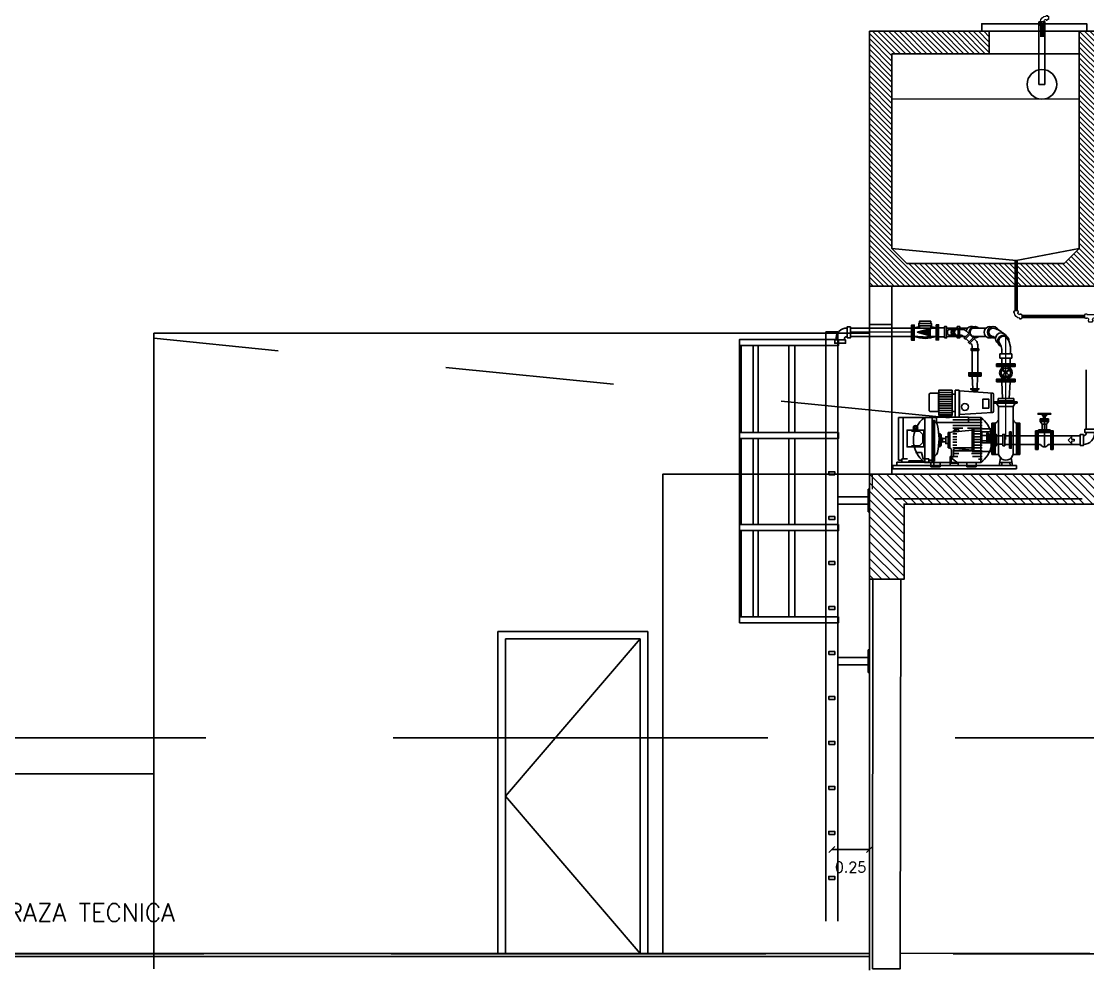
# Model space of a CAD drawing. Header units: metres. Extents: x 126 to 596, y -539 to -70.
# Drawn here: x 245.39 to 252.5, y -371.74 to -365.42 of the extents above; entities that cross this region are included whole.
import ezdxf

# ---------------------------------------------------------------- set-up
doc = ezdxf.new("R2010")
doc.units = ezdxf.units.M
doc.header["$LTSCALE"] = 10
for name, pattern in [('ACAD_ISO02W100', [15, 12, -3]), ('ACAD_ISO04W100', [30, 24, -3, 0, -3]), ('CENTER', [50.8, 31.75, -6.35, 6.35, -6.35]), ('CENTRO', [2, 1.25, -0.25, 0.25, -0.25]), ('CONTINUA', [0]), ('CYPE_RAYA', [0.225, 0.1125, -0.1125]), ('DASHDOT', [1, 0.5, -0.25, 0, -0.25]), ('HIDDEN', [0.375, 0.25, -0.125]), ('HIDDEN2', [4.7625, 3.175, -1.5875])]:
    doc.linetypes.add(name, pattern=pattern)
for name, color, linetype in [('-SAN 3', 3, 'ACAD_ISO04W100'), ('-SAN 8', 8, 'CENTRO'), ('-SAN AC 1', 1, 'Continuous'), ('01', 1, 'Continuous'), ('02', 2, 'Continuous'), ('A- Hatch Hormigon', 255, 'Continuous'), ('A-Aberturas', 2, 'Continuous'), ('A-Muros', 4, 'Continuous'), ('A-Pisos', 1, 'Continuous'), ('A-Revoques', 1, 'Continuous'), ('A05-Proyecciones', 1, 'ACAD_ISO02W100'), ('A_Cotas', 1, 'Continuous'), ('A_Simbologia', 2, 'Continuous'), ('Corte t', 2, 'Continuous'), ('Dr Ejes en bloque', 4, 'Continuous'), ('PISO', 251, 'Continuous'), ('PROYECCIÓN', 2, 'HIDDEN2'), ('STEEL', 2, 'Continuous'), ('Texto', 3, 'Continuous')]:
    doc.layers.add(name, color=color, linetype=linetype)
for name, color, linetype, lineweight in [('-SAN AC ACC', 1, 'Continuous', 5), ('-SAN AC CAÑO', 4, 'Continuous', 5), ('-SAN AC Textos', 2, 'Continuous', 5), ('A-ESCALERA', 2, 'Continuous', 5), ('incendio', 10, 'Continuous', 13), ('LINEAUXILIAR', 1, 'DASHDOT', 5)]:
    doc.layers.add(name, color=color, linetype=linetype, lineweight=lineweight)
doc.styles.add('T12', font='romans.shx', dxfattribs={"height": 0.12})
doc.styles.add('TEXTOS', font='romans.shx')
doc.dimstyles.new('LCM-50', dxfattribs={"dimscale": 0.5, "dimtxt": 0.18, "dimasz": 0.09, "dimexe": 0.09, "dimexo": 0.09, "dimgap": 0.09, "dimtad": 0, "dimzin": 0, "dimdsep": 46, "dimtxsty": 'TEXTOS', "dimblk1": 'DOT', "dimblk2": 'DOT', "dimsah": 1, "dimcen": 0.09, "dimclrd": 8, "dimclre": 8, "dimclrt": 7, "dimazin": 2, "dimtfac": 1, "dimtmove": 2, "dimatfit": 3, "dimldrblk": 'DOT', "dimfxl": 1, "dimtolj": 1, "dimtzin": 0, "dimarcsym": 0})

# ---------------------------------------------------------------- blocks, each defined once
blk = doc.blocks.new('*X96')
at = {"color": 0}
for p, q in [((5.0489, 0.025), (5.3089, 0.025)), ((5.0489, 0), (5.3089, 0)), ((5.0489, -0.025), (5.3089, -0.025)), ((5.0489, -0.05), (5.1795, -0.05)), ((5.0489, -0.075), (5.1239, -0.075)), ((5.2184, -0.05), (5.3089, -0.05)), ((5.2739, -0.075), (5.3089, -0.075)), ((5.0489, -0.1), (5.1239, -0.1)), ((5.0489, -0.125), (5.1239, -0.125)), ((5.0489, -0.15), (5.1239, -0.15)), ((5.0489, -0.175), (5.1239, -0.175)), ((5.2739, -0.1), (5.3089, -0.1)), ((5.2739, -0.125), (5.3089, -0.125)), ((5.2739, -0.15), (5.3089, -0.15)), ((5.2739, -0.175), (5.3089, -0.175)), ((5.0489, -0.2), (5.1239, -0.2)), ((5.0489, -0.225), (5.3089, -0.225)), ((5.0489, -0.25), (5.3089, -0.25)), ((5.0489, -0.275), (5.1413, -0.275)), ((5.2565, -0.275), (5.3089, -0.275)), ((5.2739, -0.2), (5.3089, -0.2)), ((5.0489, -0.3), (5.1345, -0.3)), ((5.0489, -0.325), (5.0789, -0.325)), ((5.2634, -0.3), (5.3089, -0.3))]:
    blk.add_line(p, q, dxfattribs=at)
blk = doc.blocks.new('A$C25261BFD')
at = {"layer": 'incendio', "color": 2, "linetype": 'Continuous'}
for p, q in [((0, 0), (-0.0285, -0.031)), ((0.0285, -0.031), (0, 0)), ((-0.0089, -0.031), (-0.0285, -0.031)), ((-0.0089, -0.0548), (-0.0089, -0.031)), ((0.0089, -0.0548), (-0.0089, -0.0548)), ((0.0285, -0.031), (0.0089, -0.031)), ((0.0089, -0.031), (0.0089, -0.0548))]:
    blk.add_line(p, q, dxfattribs=at)
blk = doc.blocks.new('A$C332B748A')
at = {"color": 1}
for points in [[(0.0487, 0.0675), (-0.0488, 0.0675), (-0.0488, 0.0975), (0.0487, 0.0975)], [(-0.0925, -0.0488), (-0.0925, 0.0487), (-0.0625, 0.0487), (-0.0625, -0.0488)]]:
    blk.add_lwpolyline(points, close=True, dxfattribs=at)
for centre, radius, start, end in [((-0.0609, 0.0611), 0.0986, 269.03694, 3.72991), ((-0.062, 0.0625), 0.025, 268.82043, 11.4601)]:
    blk.add_arc(centre, radius, start, end, dxfattribs=at)
blk = doc.blocks.new('CODO')
at = {"layer": '-SAN AC ACC'}
for p, q in [((-0.152, 0.009), (-0.152, 0.045)), ((-0.008, 0.151), (-0.045, 0.151)), ((0.173, 0.151), (0.137, 0.151)), ((-0.152, -0.172), (-0.152, -0.136))]:
    blk.add_line(p, q, dxfattribs=at)
for points in [[(-0.152, -0.136), (-0.199, -0.136), (-0.199, 0.009), (-0.152, 0.009)], [(-0.104, 0.009), (-0.104, 0.045), (-0.152, 0.045)], [(-0.009, 0.104), (-0.045, 0.104), (-0.045, 0.151)], [(0.137, 0.151), (0.137, 0.199), (-0.008, 0.199), (-0.008, 0.151)], [(0.173, 0.151), (0.173, 0.104), (0.137, 0.104)], [(-0.152, -0.172), (-0.104, -0.172), (-0.104, -0.136)]]:
    blk.add_lwpolyline(points, dxfattribs=at)
for radius in [0.24, 0.0952]:
    blk.add_arc((-0.104, 0.104), radius, 270, 0, dxfattribs=at)
blk = doc.blocks.new('T')
at = {"layer": '-SAN AC ACC'}
for p, q in [((-0.052, 0.027), (-0.052, 0.018)), ((-0.04, 0.018), (0.04, 0.018)), ((0.052, 0.027), (0.052, 0.018)), ((-0.052, -0.017), (-0.052, -0.025)), ((-0.018, -0.051), (-0.026, -0.051)), ((0.026, -0.051), (0.017, -0.051)), ((0.052, -0.017), (0.052, -0.025))]:
    blk.add_line(p, q, dxfattribs=at)
for points in [[(-0.052, 0.018), (-0.063, 0.018), (-0.063, -0.017), (-0.052, -0.017)], [(-0.052, 0.027), (-0.04, 0.027), (-0.04, 0.018)], [(0.052, 0.027), (0.04, 0.027), (0.04, 0.018)], [(0.052, 0.018), (0.063, 0.018), (0.063, -0.017), (0.052, -0.017)], [(-0.04, -0.017), (-0.04, -0.025), (-0.052, -0.025)], [(-0.018, -0.04), (-0.026, -0.04), (-0.026, -0.051)], [(0.017, -0.051), (0.017, -0.062), (-0.018, -0.062), (-0.018, -0.051)], [(0.026, -0.051), (0.026, -0.04), (0.017, -0.04)], [(0.04, -0.017), (0.04, -0.025), (0.052, -0.025)]]:
    blk.add_lwpolyline(points, dxfattribs=at)
for centre, start, end in [((-0.04, -0.04), 0, 90), ((0.04, -0.04), 90, 180)]:
    blk.add_arc(centre, 0.0228, start, end, dxfattribs=at)
blk = doc.blocks.new('boya')
at = {"layer": '-SAN AC 1'}
blk.add_lwpolyline([(653.7649, -83.683), (653.7248, -83.683), (653.7248, -83.2668), (653.7649, -83.2668)], close=True, dxfattribs=at)
for centre, radius in [((653.7448, -83.2873), 0.0109), ((653.7448, -83.683), 0.0991)]:
    blk.add_circle(centre, radius, dxfattribs=at)
blk = doc.blocks.new('RTAAA')
at = {"layer": '-SAN 8'}
h = blk.add_hatch(dxfattribs=at)
h.set_pattern_fill('_USER', color=253, scale=0.025, angle=135, style=0, pattern_type=0)
h.set_pattern_definition([(135, (70.709955, -341.190285), (-0.01767767, -0.01767767), [])])
h.paths.add_polyline_path([(72.2603, -339.4903), (72.1103, -339.4903), (72.1103, -339.5361), (72.1103, -339.6403), (72.1103, -340.9403), (72.0103, -341.0403), (71.69, -341.0403), (71.69, -341.1903), (72.6807, -341.1903), (72.6807, -341.0403), (72.3603, -341.0403), (72.2603, -340.9403)])
h.paths.add_polyline_path([(71.69, -341.0403), (70.96, -341.0403), (70.86, -340.9403), (70.86, -339.6403), (70.96, -339.6403), (71.5103, -339.6403), (71.5103, -339.4903), (70.71, -339.4903), (70.71, -341.1903), (71.69, -341.1903)])
h.paths.add_polyline_path([(73.6607, -339.4903), (72.8603, -339.4903), (72.8603, -339.6403), (73.5107, -339.6403), (73.5107, -340.9403), (73.4107, -341.0403), (72.6807, -341.0403), (72.6807, -341.1903), (73.6607, -341.1903)])
h = blk.add_hatch()
h.set_pattern_fill('ANSI31', color=253, scale=0.058259, angle=45, style=0)
h.set_pattern_definition([(90, (53.328795, -334.589748), (-0.007282366, 3e-18), [])])
h.paths.add_polyline_path([(71.0296, -341.4986), (71.1228, -341.4738), (71.1228, -341.5235)])
h = blk.add_hatch()
h.set_pattern_fill('_U', color=253, scale=0.015, style=0, pattern_type=0)
h.set_pattern_definition([(7e-15, (66.093465, -349.030113), (0, 0.015), [])])
h.paths.add_polyline_path([(71.2617, -342.0538), (71.1735, -342.0538), (71.1735, -341.8837), (71.2617, -341.8837)])
at = {"layer": 'A- Hatch Hormigon'}
h = blk.add_hatch(dxfattribs=at)
h.set_pattern_fill('ANSI31', color=1, scale=0.0125, angle=-90, style=0)
h.set_pattern_definition([(315, (-548.343703, 116.91663), (0.0280633004, 0.0280633004), [])])
h.paths.add_polyline_path([(70.7108, -342.4463), (70.7108, -343.1463), (70.942, -343.1463), (70.942, -342.6448), (73.3991, -342.6448), (73.3991, -343.1448), (73.6303, -343.1448), (73.6303, -342.4463)])
at = {"layer": '-SAN 3', "color": 253, "const_width": 0.025, "elevation": 0}
blk.add_lwpolyline([(71.8619, -339.5281), (71.8619, -339.4409)], dxfattribs=at)
at = {"layer": '-SAN 8', "color": 253, "linetype": 'CONTINUA'}
for p, q in [((70.71, -341.1903, 0), (70.71, -339.4903, 0)), ((72.1103, -339.4903, 0), (71.5103, -339.4903, 0)), ((72.1103, -339.4903, 0), (72.2603, -339.4903, 0)), ((72.1103, -339.4903, 0), (72.1103, -340.9403, 0)), ((72.1103, -339.5361, 0), (72.1103, -339.4903, 0)), ((70.86, -340.9403, 0), (70.86, -339.6403, 0)), ((70.86, -339.6403, 0), (70.96, -339.6403, 0)), ((70.96, -339.6403, 0), (71.5103, -339.6403, 0)), ((71.5103, -339.6403, 0), (72.1103, -339.6403, 0)), ((70.96, -341.0403, 0), (70.86, -340.9403, 0)), ((72.1103, -340.9403, 0), (72.0103, -341.0403, 0)), ((72.0103, -341.0403, 0), (70.96, -341.0403, 0)), ((73.6607, -341.1903, 0), (70.71, -341.1903, 0))]:
    blk.add_line(p, q, dxfattribs=at)
at = {"layer": '-SAN 8', "color": 253, "linetype": 'CONTINUA', "elevation": 0}
for points in [[(71.4603, -339.4882), (71.4603, -339.4403), (72.1603, -339.4403), (72.1603, -339.4903)], [(70.71, -339.4903), (71.5103, -339.4903), (71.5103, -339.6403)]]:
    blk.add_lwpolyline(points, dxfattribs=at)
at = {"layer": '-SAN AC 1', "color": 253}
for p, q in [((70.86, -340.9403, 0), (71.69, -341.0196, 0)), ((71.69, -341.0196, 0), (72.1103, -340.9403, 0))]:
    blk.add_line(p, q, dxfattribs=at)
at = {"layer": '-SAN AC CAÑO', "color": 253}
blk.add_line((70.86, -339.9403, 0), (72.1103, -339.9403, 0), dxfattribs=at)
at = {"layer": '-SAN AC CAÑO', "color": 253, "const_width": 0.025, "elevation": 0}
for points in [[(71.69, -341.0196), (71.69, -341.3523)], [(71.7299, -341.3925), (72.1454, -341.3925)]]:
    blk.add_lwpolyline(points, dxfattribs=at)
at = {"layer": '-SAN AC Textos', "color": 253, "elevation": 0}
blk.add_lwpolyline([(72.1103, -339.6403), (72.1103, -339.5361)], dxfattribs=at)
at = {"color": 253}
for p, q in [((70.5843, -341.4705, -56.7), (70.992, -341.4705, -32.6392)), ((70.5843, -341.5267, -56.7), (70.992, -341.5267, -32.6392)), ((71.0089, -341.4705, 0), (71.1551, -341.4705, 0)), ((71.0089, -341.5267, 0), (71.0342, -341.5267, 0)), ((71.1228, -341.4738, 0), (71.0296, -341.4986, 0)), ((71.0296, -341.4986, 0), (71.1228, -341.5235, 0)), ((71.1298, -341.5267, 0), (71.1551, -341.5267, 0)), ((71.2111, -341.4682, 0), (71.172, -341.4682, 0)), ((71.225, -341.4705, 0), (71.2968, -341.4705, 0)), ((71.225, -341.5267, 0), (71.2968, -341.5267, 0)), ((71.2437, -341.4796, 0), (71.2654, -341.4796, 0)), ((71.2437, -341.5176, 0), (71.2654, -341.5176, 0)), ((71.2708, -341.4781, 0), (71.274, -341.4781, 0)), ((71.274, -341.5191, 0), (71.2708, -341.5191, 0)), ((71.2892, -341.4748, 0), (71.2825, -341.4748, 0)), ((71.2892, -341.5225, 0), (71.2825, -341.5225, 0)), ((71.3017, -341.4799, 0), (71.2841, -341.4799, 0)), ((71.3017, -341.5174, 0), (71.2841, -341.5174, 0)), ((71.3311, -341.4799, 0), (71.3124, -341.4799, 0)), ((71.3156, -341.5174, 0), (71.3124, -341.5174, 0)), ((71.3136, -341.4705, 0), (71.3666, -341.4705, 0)), ((71.3136, -341.5267, 0), (71.3532, -341.5267, 0)), ((71.3576, -341.4909, 0), (71.3734, -341.5066, 0)), ((71.3809, -341.5141, 0), (71.4018, -341.5351, 0)), ((71.4096, -341.4705, 0), (71.4884, -341.4705, 0)), ((71.4096, -341.5267, 0), (71.4884, -341.5267, 0)), ((71.2111, -341.5291, 0), (71.172, -341.5291, 0)), ((71.3421, -341.5284, 0), (71.3469, -341.5331, 0)), ((71.3544, -341.5406, 0), (71.3753, -341.5616, 0)), ((71.3828, -341.5691, 0), (71.3847, -341.571, 0)), ((71.3957, -341.6086, 0), (71.3957, -341.5975, 0)), ((71.4094, -341.5426, 0), (71.4222, -341.5554, 0)), ((71.4332, -341.6086, 0), (71.4332, -341.5819, 0)), ((71.3957, -341.7682, 0), (71.3957, -341.6192, 0)), ((71.3957, -341.687, 0), (71.3957, -341.6192, 0)), ((71.4332, -341.7682, 0), (71.4332, -341.6192, 0)), ((71.4332, -341.687, 0), (71.4332, -341.6192, 0)), ((71.5592, -341.7185, 0), (71.6829, -341.7185, 0)), ((71.5929, -341.7101, 0), (71.5929, -341.6707, 0)), ((71.5929, -341.7377, 0), (71.5929, -341.7269, 0)), ((71.5947, -341.7436, 0), (71.6183, -341.72, 0)), ((71.6238, -341.72, 0), (71.6474, -341.7436, 0)), ((71.6492, -341.7101, 0), (71.6492, -341.6707, 0)), ((71.6492, -341.7377, 0), (71.6492, -341.7269, 0)), ((71.4001, -341.875, 0), (71.3964, -341.7907, 0)), ((71.4325, -341.7907, 0), (71.4288, -341.875, 0)), ((71.6586, -341.7907, 0), (71.5836, -341.7907, 0)), ((71.5929, -341.8113, 0), (71.5929, -341.8006, 0)), ((71.5973, -341.7493, 0), (71.615, -341.7671, 0)), ((71.5973, -341.7889, 0), (71.615, -341.7712, 0)), ((71.6013, -341.7454, 0), (71.619, -341.7631, 0)), ((71.6231, -341.7631, 0), (71.6408, -341.7454, 0)), ((71.6271, -341.7671, 0), (71.6448, -341.7493, 0)), ((71.6271, -341.7712, 0), (71.6448, -341.7889, 0)), ((71.6586, -341.7682, 0), (71.6586, -341.7539, 0)), ((72.1573, -341.7493, 0), (72.1573, -342.1451, 0)), ((71.3861, -341.8776, 0), (71.4407, -341.8776, 0)), ((71.4025, -341.8877, 0), (71.4025, -341.8802, 0)), ((71.4242, -341.8877, 0), (71.4242, -341.8802, 0)), ((71.5592, -341.8198, 0), (71.6829, -341.8198, 0)), ((71.5986, -341.9407, 0), (71.5929, -341.8282, 0)), ((71.6436, -341.9407, 0), (71.6492, -341.8282, 0)), ((71.283, -341.9126, 0), (71.2617, -341.9126, 0)), ((71.429, -341.8877, 0), (71.3978, -341.8877, 0)), ((71.4025, -341.8942, 0), (71.4025, -341.8919, 0)), ((71.4242, -341.8956, 0), (71.4242, -341.8919, 0)), ((71.522, -341.9038, 0), (71.522, -342.0338, 0)), ((71.5686, -341.9407, 0), (71.5686, -341.9557, 0)), ((71.6736, -341.9407, 0), (71.5686, -341.9407, 0)), ((71.6736, -341.9557, 0), (71.6736, -341.9407, 0)), ((71.5461, -341.9707, 0), (71.5461, -341.9632, 0)), ((71.5461, -341.9632, 0), (71.6961, -341.9632, 0)), ((71.6961, -341.9707, 0), (71.5461, -341.9707, 0)), ((71.5593, -341.9707, 0), (71.5723, -341.9932, 0)), ((71.5642, -341.9632, 0), (71.5686, -341.9557, 0)), ((71.5686, -341.9557, 0), (71.6736, -341.9557, 0)), ((71.6698, -341.9932, 0), (71.5723, -341.9932, 0)), ((71.5723, -342.2969, 0), (71.5723, -341.9932, 0)), ((71.6828, -341.9707, 0), (71.6698, -341.9932, 0)), ((71.6698, -342.2969, 0), (71.6698, -341.9932, 0)), ((71.6779, -341.9632, 0), (71.6736, -341.9557, 0)), ((71.6961, -341.9632, 0), (71.6961, -341.9707, 0)), ((70.9048, -342.0682, 0), (70.9048, -342.3521, 0)), ((71.1298, -342.0682, 0), (70.9048, -342.0682, 0)), ((70.9348, -342.0682, 0), (70.9348, -342.3419, 0)), ((71.157, -342.0671, 0), (71.079, -342.0671, 0)), ((71.079, -342.3671, 0), (71.079, -342.0671, 0)), ((71.1298, -342.0682, 0), (71.1298, -342.3521, 0)), ((71.283, -342.0262, 0), (71.2617, -342.0262, 0)), ((71.454, -342.0671, 0), (71.3704, -342.0671, 0)), ((71.454, -342.3671, 0), (71.454, -342.0671, 0)), ((71.9063, -342.0854, 0), (71.8501, -342.0854, 0)), ((71.8641, -342.1107, 0), (71.8501, -342.0938, 0)), ((71.8598, -342.046, 0), (71.8966, -342.046, 0)), ((71.8691, -342.0572, 0), (71.8598, -342.046, 0)), ((71.8691, -342.0572, 0), (71.8872, -342.0572, 0)), ((71.8782, -342.046, 0), (71.8782, -342.2632, 0)), ((71.8872, -342.0572, 0), (71.8966, -342.046, 0)), ((71.8922, -342.1107, 0), (71.9063, -342.0938, 0)), ((71.0436, -342.1582, 0), (70.9911, -342.1582, 0)), ((71.0285, -342.1457, 0), (71.0335, -342.1507, 0)), ((71.0661, -342.1807, 0), (71.0436, -342.1582, 0)), ((71.3961, -342.1507, 0), (71.2348, -342.1668, 0)), ((71.2348, -342.2696, 0), (71.2348, -342.1668, 0)), ((71.2461, -342.2707, 0), (71.2461, -342.1657, 0)), ((71.3061, -342.1484, 0), (71.2761, -342.1484, 0)), ((71.2761, -342.1627, 0), (71.2761, -342.1484, 0)), ((71.3061, -342.1597, 0), (71.3061, -342.1484, 0)), ((71.3961, -342.2932, 0), (71.3961, -342.1432, 0)), ((71.3961, -342.1432, 0), (71.5273, -342.1432, 0)), ((71.4073, -342.2932, 0), (71.4073, -342.1432, 0)), ((71.5273, -342.3144, 0), (71.5273, -342.1057, 0)), ((71.5498, -342.1057, 0), (71.5273, -342.1057, 0)), ((71.5386, -342.3144, 0), (71.5386, -342.1057, 0)), ((71.5498, -342.3144, 0), (71.5498, -342.1057, 0)), ((71.6513, -342.1636, 0), (71.6513, -342.2728, 0)), ((71.7036, -342.3144, 0), (71.7036, -342.1057, 0)), ((71.8276, -342.2801, 0), (71.8276, -342.1563, 0)), ((71.9176, -342.1585, 0), (71.8388, -342.1585, 0)), ((71.8641, -342.1107, 0), (71.8922, -342.1107, 0)), ((71.8641, -342.15, 0), (71.8641, -342.1107, 0)), ((71.8922, -342.15, 0), (71.8641, -342.15, 0)), ((71.9036, -342.15, 0), (71.8755, -342.15, 0)), ((71.8922, -342.1107, 0), (71.8922, -342.15, 0)), ((71.9288, -342.2801, 0), (71.9288, -342.1563, 0)), ((71.0436, -342.2557, 0), (71.0661, -342.2332, 0)), ((71.0661, -342.2332, 0), (71.0661, -342.1807, 0)), ((71.1823, -342.1766, 0), (71.1823, -342.2598, 0)), ((71.1898, -342.1919, 0), (71.1898, -342.2445, 0)), ((71.4936, -342.1863, 0), (71.4598, -342.1863, 0)), ((71.4936, -342.2238, 0), (71.4598, -342.2238, 0)), ((71.5421, -342.1899, 0), (71.5441, -342.1899, 0)), ((71.5579, -342.1899, 0), (71.6, -342.1899, 0)), ((71.6138, -342.1901, 0), (71.6461, -342.1901, 0)), ((71.6564, -342.1901, 0), (71.7148, -342.1901, 0)), ((71.7148, -342.1901, 0), (71.8191, -342.1901, 0)), ((71.836, -342.1901, 0), (71.9204, -342.1901, 0)), ((71.8474, -342.19, 0), (71.9204, -342.19, 0)), ((71.9372, -342.1901, 0), (72.1156, -342.1901, 0)), ((70.9911, -342.2557, 0), (71.0436, -342.2557, 0)), ((71.0586, -342.3007, 0), (71.0173, -342.3007, 0)), ((71.0698, -342.3419, 0), (71.0586, -342.3007, 0)), ((71.2471, -342.2708, 0), (71.2348, -342.2696, 0)), ((71.2572, -342.282, 0), (71.2572, -342.3307, 0)), ((71.2722, -342.2857, 0), (71.2722, -342.3307, 0)), ((71.3961, -342.2857, 0), (71.2846, -342.2745, 0)), ((71.3961, -342.2932, 0), (71.5273, -342.2932, 0)), ((71.5421, -342.2462, 0), (71.5441, -342.2462, 0)), ((71.5579, -342.2462, 0), (71.6, -342.2462, 0)), ((71.6138, -342.2463, 0), (71.6461, -342.2463, 0)), ((71.6564, -342.2463, 0), (71.7148, -342.2463, 0)), ((71.7148, -342.2463, 0), (71.8191, -342.2463, 0)), ((71.836, -342.2463, 0), (71.8529, -342.2463, 0)), ((71.9035, -342.2463, 0), (71.9204, -342.2463, 0)), ((71.9372, -342.2463, 0), (72.1156, -342.2463, 0)), ((71.1411, -342.3644, 0), (70.8936, -342.3644, 0)), ((70.8936, -342.3644, 0), (70.8936, -342.3869, 0)), ((70.9048, -342.3521, 0), (70.9273, -342.3521, 0)), ((70.9273, -342.3419, 0), (70.9648, -342.3419, 0)), ((70.9273, -342.3419, 0), (70.9273, -342.3644, 0)), ((71.1073, -342.3419, 0), (71.0698, -342.3419, 0)), ((71.454, -342.3671, 0), (71.079, -342.3671, 0)), ((71.1073, -342.3419, 0), (71.1073, -342.3644, 0)), ((71.1073, -342.3521, 0), (71.1298, -342.3521, 0)), ((71.1411, -342.3869, 0), (71.1411, -342.3644, 0)), ((71.2567, -342.3269, 0), (71.2492, -342.3269, 0)), ((71.2492, -342.3269, 0), (71.2492, -342.3869, 0)), ((71.2492, -342.3719, 0), (71.2492, -342.3869, 0)), ((71.2567, -342.3719, 0), (71.2567, -342.3269, 0)), ((71.3017, -342.3719, 0), (71.2567, -342.3369, 0)), ((71.3017, -342.3719, 0), (71.2567, -342.3719, 0)), ((71.2572, -342.3307, 0), (71.2722, -342.3307, 0)), ((71.3017, -342.3869, 0), (71.3017, -342.3719, 0)), ((71.5273, -342.3144, 0), (71.5498, -342.3144, 0)), ((71.5734, -342.3144, 0), (71.5498, -342.3144, 0)), ((71.5764, -342.3869, 0), (71.5854, -342.3363, 0)), ((71.6622, -342.3672, 0), (71.5799, -342.3672, 0)), ((71.5917, -342.3869, 0), (71.5951, -342.3672, 0)), ((71.6504, -342.3869, 0), (71.647, -342.3672, 0)), ((71.6657, -342.3869, 0), (71.6567, -342.3363, 0)), ((71.6923, -342.3144, 0), (71.6687, -342.3144, 0)), ((71.6923, -342.3869, 0), (70.8673, -342.3869, 0)), ((70.8673, -342.3869, 0), (70.8673, -342.4095, 0)), ((71.6923, -342.4095, 0), (70.8673, -342.4095, 0)), ((70.8936, -342.3869, 0), (71.1411, -342.3869, 0)), ((71.182, -342.3956, 0), (71.1194, -342.3956, 0)), ((71.2492, -342.3869, 0), (71.3017, -342.3869, 0)), ((71.2492, -342.3869, 0), (71.2567, -342.3869, 0)), ((71.4224, -342.3956, 0), (71.3599, -342.3956, 0)), ((71.6923, -342.3869, 0), (71.6923, -342.4095, 0))]:
    blk.add_line(p, q, dxfattribs=at)
at = {"color": 152, "true_color": 0x2776bb}
blk.add_line((69.1109, -345.6446, 0), (69.1809, -345.6446, 0), dxfattribs=at)
at = {"color": 253, "elevation": 0}
for points in [[(71.0004, -341.5516), (70.992, -341.5516), (70.992, -341.4503), (71.0004, -341.4503)], [(71.2968, -341.4799), (71.2968, -341.4607), (71.3136, -341.4607), (71.3136, -341.4799)], [(71.3136, -341.5174), (71.3136, -341.5366), (71.2968, -341.5366), (71.2968, -341.5174)], [(71.429, -341.8877), (71.429, -341.8919), (71.3978, -341.8919), (71.3978, -341.8877)], [(71.1194, -342.3671), (71.1194, -342.3956)], [(71.182, -342.3956), (71.182, -342.3671)], [(71.3599, -342.3671), (71.3599, -342.3956)], [(71.4224, -342.3956), (71.4224, -342.3671)]]:
    blk.add_lwpolyline(points, dxfattribs=at)
for points in [[(71.0004, -341.4503), (71.0089, -341.4503), (71.0089, -341.5516), (71.0004, -341.5516)], [(71.1242, -341.4564), (71.0398, -341.4564), (71.0398, -341.4396), (71.1242, -341.4396)], [(71.12, -341.4396), (71.044, -341.4396), (71.044, -341.4255), (71.12, -341.4255)], [(71.1551, -341.448), (71.1636, -341.448), (71.1636, -341.5492), (71.1551, -341.5492)], [(71.1636, -341.448), (71.172, -341.448), (71.172, -341.5492), (71.1636, -341.5492)], [(71.12, -341.4705), (71.044, -341.4705), (71.044, -341.4564), (71.12, -341.4564)], [(71.2111, -341.5366), (71.225, -341.5366), (71.225, -341.4607), (71.2111, -341.4607)], [(71.3017, -341.4738), (71.3124, -341.4738), (71.3124, -341.5245), (71.3017, -341.5245)], [(71.378, -341.502), (71.3855, -341.5095), (71.3497, -341.5453), (71.3422, -341.5378)], [(71.4065, -341.5304), (71.414, -341.5379), (71.3782, -341.5737), (71.3707, -341.5662)], [(71.4397, -341.6086), (71.4397, -341.6192), (71.3891, -341.6192), (71.3891, -341.6086)], [(71.6604, -341.6707), (71.6604, -341.6426), (71.5817, -341.6426), (71.5817, -341.6707)], [(71.5592, -341.7269), (71.6829, -341.7269), (71.6829, -341.7101), (71.5592, -341.7101)], [(71.3732, -341.7794), (71.4557, -341.7794), (71.4557, -341.7682), (71.3732, -341.7682)], [(71.3732, -341.7907), (71.4557, -341.7907), (71.4557, -341.7794), (71.3732, -341.7794)], [(71.5592, -341.8282), (71.6829, -341.8282), (71.6829, -341.8113), (71.5592, -341.8113)], [(71.4407, -341.8802), (71.4407, -341.875), (71.3861, -341.875), (71.3861, -341.8802)], [(71.2617, -341.8837), (71.1735, -341.8837), (71.1735, -342.0538), (71.2617, -342.0538)], [(71.3086, -342.0644), (71.283, -342.0644), (71.283, -341.8856), (71.3086, -341.8856)], [(71.5076, -342.0051), (71.4667, -342.0051), (71.4667, -341.9455), (71.5076, -341.9455)], [(71.1448, -342.3595), (71.1448, -342.0867), (71.1298, -342.0867), (71.1298, -342.3595)], [(71.3704, -342.1008), (71.157, -342.1008), (71.157, -342.0653), (71.3704, -342.0653)], [(71.9204, -342.0404), (71.9204, -342.046), (71.836, -342.046), (71.836, -342.0404)], [(71.9063, -342.0769), (71.8501, -342.0769), (71.8501, -342.0938), (71.9063, -342.0938)], [(71.8838, -342.0769), (71.8838, -342.0572), (71.8726, -342.0572), (71.8726, -342.0769)], [(71.0736, -342.2632), (71.0736, -342.1507), (70.9611, -342.1507), (70.9611, -342.2632)], [(71.5273, -342.2369), (71.5273, -342.1619), (71.4598, -342.1619), (71.4598, -342.2369)], [(71.6461, -342.2728), (71.6564, -342.2728), (71.6564, -342.1636), (71.6461, -342.1636)], [(71.7148, -342.3144), (71.7148, -342.1057), (71.6923, -342.1057), (71.6923, -342.3144)], [(71.836, -342.2801), (71.836, -342.1563), (71.8191, -342.1563), (71.8191, -342.2801)], [(71.9176, -342.15), (71.8388, -342.15), (71.8388, -342.1669), (71.9176, -342.1669)], [(71.9372, -342.2801), (71.9372, -342.1563), (71.9204, -342.1563), (71.9204, -342.2801)], [(71.2198, -342.2294), (71.2198, -342.2069), (71.1973, -342.2069), (71.1973, -342.2294)], [(71.2348, -342.1957), (71.2348, -342.2407), (71.2198, -342.2407), (71.2198, -342.1957)], [(71.5048, -342.2369), (71.5048, -342.1732), (71.4936, -342.1732), (71.4936, -342.2369)], [(71.5161, -342.2369), (71.5161, -342.1844), (71.5048, -342.1844), (71.5048, -342.2369)], [(71.5273, -342.2369), (71.5273, -342.1732), (71.5161, -342.1732), (71.5161, -342.2369)], [(71.5413, -342.2555), (71.5222, -342.2555), (71.5222, -342.1787), (71.5413, -342.1787)], [(71.5441, -342.2562), (71.5579, -342.2562), (71.5579, -342.1802), (71.5441, -342.1802)], [(71.6, -342.2562), (71.6138, -342.2562), (71.6138, -342.1802), (71.6, -342.1802)], [(71.061, -342.3555), (71.061, -342.3644), (70.9736, -342.3644), (70.9736, -342.3555)]]:
    blk.add_lwpolyline(points, close=True, dxfattribs=at)
for points in [[(71.2438, -341.4796, 0.133256), (71.2389, -341.4809, 0.106756), (71.2343, -341.4852, 0.082828), (71.2314, -341.4911, 0.071352), (71.2304, -341.4986, 0.071352), (71.2314, -341.5062, 0.082828), (71.2343, -341.5121, 0.106756), (71.2389, -341.5163, 0.133256), (71.2438, -341.5176, 0.133256)], [(71.2708, -341.4781, 0.133256), (71.2655, -341.4795, 0.106756), (71.2605, -341.4841, 0.082828), (71.2574, -341.4905, 0.071352), (71.2562, -341.4986, 0.071352), (71.2574, -341.5067, 0.082828), (71.2605, -341.5131, 0.106756), (71.2655, -341.5177, 0.133256), (71.2708, -341.5191, 0.133256)], [(71.2825, -341.4748, 0.133256), (71.2764, -341.4764, 0.106756), (71.2706, -341.4818, 0.082828), (71.267, -341.4892, 0.071352), (71.2657, -341.4986, 0.071352), (71.267, -341.5081, 0.082828), (71.2706, -341.5155, 0.106756), (71.2764, -341.5208, 0.133256), (71.2825, -341.5225, 0.133256)], [(71.2996, -341.4799, 0.073938), (71.2954, -341.4764, 0.133256), (71.2892, -341.4748, 0.133256), (71.2831, -341.4764, 0.106756), (71.2773, -341.4818, 0.082828), (71.2737, -341.4892, 0.071352), (71.2724, -341.4986, 0.071352), (71.2737, -341.5081, 0.082828), (71.2773, -341.5155, 0.106756), (71.2831, -341.5208, 0.133256), (71.2892, -341.5225)], [(71.2908, -341.4782, 0.022101), (71.2899, -341.4781, 0.133256), (71.2846, -341.4795, 0.106756), (71.2796, -341.4841, 0.082828), (71.2765, -341.4905, 0.071352), (71.2754, -341.4986, 0.071352), (71.2765, -341.5067, 0.082828), (71.2796, -341.5131, 0.106756), (71.2846, -341.5177, 0.133256), (71.2899, -341.5191, 0.133256)], [(71.2764, -341.493), (71.2764, -341.493, -0.174705)], [(71.2975, -341.4799, 0.00994), (71.297, -341.4795, 0.133256), (71.2917, -341.4781, 0.133256), (71.2865, -341.4795, 0.106756), (71.2815, -341.4841, 0.082828), (71.2784, -341.4905, 0.071352), (71.2772, -341.4986, 0.071352), (71.2784, -341.5067, 0.082828), (71.2815, -341.5131, 0.106756), (71.2865, -341.5177, 0.133256), (71.2917, -341.5191, 0.133256), (71.297, -341.5177, 0.00994), (71.2975, -341.5174, 0.00994)], [(71.2945, -341.4799, 0.073161), (71.2917, -341.4795, 0.133256), (71.2868, -341.4808, 0.106756), (71.2821, -341.4851, 0.082828), (71.2793, -341.491, 0.071352), (71.2782, -341.4986, 0.071352), (71.2793, -341.5062, 0.082828), (71.2821, -341.5122, 0.106756), (71.2868, -341.5165, 0.133256), (71.2917, -341.5178, 0.073161), (71.2945, -341.5174, 0.073161)], [(71.2892, -341.5225, 0.133256), (71.2954, -341.5208, 0.073938), (71.2996, -341.5174, 0.073938)], [(71.2899, -341.5191, 0.022101), (71.2908, -341.5191, 0.106756)]]:
    blk.add_lwpolyline(points, format="xyb", dxfattribs=at)
for points in [[(71.1706, -341.9055), (71.117, -341.9055, 0.414214), (71.1095, -341.913), (71.1095, -342.0203, 0.414214), (71.117, -342.0278), (71.1706, -342.0278)], [(71.5321, -341.9044), (71.3115, -341.8899), (71.3115, -342.0477), (71.5321, -342.0331, 0.395069), (71.5391, -342.0256), (71.5391, -341.9119, 0.395069)]]:
    blk.add_lwpolyline(points, format="xyb", close=True, dxfattribs=at)
at = {"color": 5, "elevation": 0}
blk.add_lwpolyline([(70.7108, -342.4463), (73.6303, -342.4463), (73.6303, -343.1448), (73.3991, -343.1448), (73.3991, -342.6448), (70.942, -342.6448), (70.942, -343.1463), (70.7108, -343.1463), (70.7108, -342.4463)], dxfattribs=at)
at = {"color": 1, "elevation": 0}
blk.add_lwpolyline([(66.2357, -345.6448), (66.234, -345.6448)], dxfattribs=at)
at = {"color": 253}
for centre, radius in [((71.6211, -341.7691, 0), 0.0422), ((71.6211, -341.7691, 0), 0.0309), ((71.6211, -341.7691, 0), 0.0064), ((71.3477, -341.997, 0), 0.0231), ((71.0173, -342.1357, 0), 0.015), ((71.0173, -342.1357, 0), 0.0075)]:
    blk.add_circle(centre, radius, dxfattribs=at)
for centre, radius, start, end in [((71.0939, -341.7657, 0), 0.3081, 99.31767, 105.96411), ((71.082, -341.1945, 0), 0.3357, 261.81198, 278.18802), ((71.0701, -341.7657, 0), 0.3081, 74.03589, 80.68233), ((71.3156, -341.5549, 0), 0.0375, 45, 90), ((71.3311, -341.5174, 0), 0.0375, 45, 90), ((71.3921, -341.4986, 0), 0.038, 73.25692, 165.03811), ((71.414, -341.4986, 0), 0.038, 47.79455, 187.56837), ((71.4096, -341.4986, 0), 0.0281, 90, 196.43944), ((71.4096, -341.4986, 0), 0.0281, 205.57826, 270), ((71.414, -341.4986, 0), 0.038, 267.94746, 312.20545), ((71.5139, -341.4986, 0), 0.038, 73.25692, 286.74308), ((71.5358, -341.4986, 0), 0.038, 25.49457, 288.26565), ((71.5358, -341.4986, 0), 0.0281, 90, 270), ((71.5057, -341.6137, 0), 0.1464, 47.72361, 78.13951), ((71.4771, -341.6277, 0), 0.1168, 50.21273, 59.82919), ((71.5897, -341.5406, 0), 0.038, 23.25692, 236.74308), ((71.6038, -341.5573, 0), 0.038, 357.43255, 244.7884), ((71.6044, -341.5554, 0), 0.0304, 40, 198.74841), ((71.0939, -341.2315, 0), 0.3081, 254.03589, 267.78356), ((71.0701, -341.2315, 0), 0.3081, 272.21644, 285.96411), ((71.3582, -341.5975, 0), 0.0375, 360, 45), ((71.3957, -341.5819, 0), 0.0375, 0, 45), ((71.4771, -341.6277, 0), 0.1168, 352.70169, 32.41535), ((71.5501, -341.5985, 0), 0.0998, 10.73997, 38.90012), ((71.5057, -341.6137, 0), 0.1464, 348.63528, 13.37196), ((71.1915, -342.2171, 0), 0.1875, 126.8699, 233.1301), ((71.1279, -342.1282, 0), 0.0375, 87.15599, 90), ((71.1279, -342.1282, 0), 0.0375, 11.87563, 63.28089), ((71.3415, -342.2171, 0), 0.1875, 11.81002, 53.1301), ((71.532, -342.0679, 0), 0.0418, 295.22888, 344.77916), ((71.7057, -342.0722, 0), 0.0361, 173.70301, 248.2245), ((70.7742, -342.2101, 0), 0.4006, 347.06669, 12.93331), ((71.1701, -342.1958, 0), 0.0227, 76.22604, 83.5358), ((71.1711, -342.1919, 0), 0.0187, 0, 76.22604), ((71.1701, -342.2182, 0), 0.0272, 316.39718, 43.60282), ((71.1279, -342.2921, 0), 0.0375, 296.71911, 348.12437), ((71.1701, -342.2406, 0), 0.0227, 276.4642, 283.77396), ((71.1711, -342.2445, 0), 0.0187, 283.77396, 0), ((71.246, -342.282, 0), 0.0112, 0, 84.28941), ((71.2835, -342.2857, 0), 0.0112, 84.28941, 180), ((71.3415, -342.2171, 0), 0.1875, 306.8699, 348.18998), ((71.6211, -342.3026, 0), 0.0491, 173.41574, 6.58426), ((71.8782, -342.2357, 0), 0.0274, 202.7473, 337.2527), ((71.1279, -342.2921, 0), 0.0375, 270, 272.84401)]:
    blk.add_arc(centre, radius, start, end, dxfattribs=at)
at = {"layer": '01'}
blk.add_line((70.8809, -342.6103, 0), (72.1308, -342.6103), dxfattribs=at)
at = {"layer": '02'}
for p, q in [((65.9352, -345.6446, 0), (65.9352, -341.5036, 0)), ((65.9352, -341.5036, 0), (70.71, -341.5036, 0)), ((70.7108, -342.9248, 0), (70.7109, -345.7549, 0)), ((70.7109, -345.6446, 0), (64.1152, -345.6446, 0)), ((70.7109, -345.6646, 0), (64.1152, -345.6646, 0))]:
    blk.add_line(p, q, dxfattribs=at)
blk.add_lwpolyline([(65.9352, -341.5036), (65.9352, -345.7448)], dxfattribs=at)
at = {"layer": 'A-Aberturas', "color": 1}
for p, q in [((68.2309, -343.4946, 0), (68.2309, -345.6446, 0)), ((69.2309, -343.4946, 0), (68.2309, -343.4946, 0)), ((69.2309, -345.6446, 0), (69.2309, -343.4946, 0)), ((69.1809, -343.5446, 0), (68.2809, -343.5446, 0)), ((68.2809, -343.5446, 0), (68.2809, -345.6446, 0)), ((69.1809, -345.6446, 0), (69.1809, -343.5446, 0))]:
    blk.add_line(p, q, dxfattribs=at)
at = {"layer": 'A-Aberturas', "color": 1, "linetype": 'HIDDEN', "elevation": 0}
blk.add_lwpolyline([(69.1809, -343.5446), (68.2809, -344.5946), (69.1809, -345.6446)], dxfattribs=at)
at = {"layer": 'A-Muros'}
blk.add_lwpolyline([(70.7308, -345.7448), (70.9158, -345.7448), (70.9189, -343.1463), (70.7339, -343.1463)], close=True, dxfattribs=at)
at = {"layer": 'A-Pisos', "linetype": 'CYPE_RAYA', "elevation": 0}
blk.add_lwpolyline([(73.4803, -342.2934), (65.9352, -341.5389)], dxfattribs=at)
at = {"layer": 'A-Pisos', "elevation": 0}
for points in [[(69.3309, -345.6446), (69.3309, -342.4463), (70.71, -342.4463)], [(70.7109, -345.6446), (69.3309, -345.6446)]]:
    blk.add_lwpolyline(points, dxfattribs=at)
at = {"layer": 'A-Pisos'}
blk.add_lwpolyline([(73.446, -345.6448), (70.9159, -345.6418)], dxfattribs=at)
at = {"layer": 'A-Revoques'}
blk.add_line((64.1152, -344.4448, 0), (65.9352, -344.4448), dxfattribs=at)
at = {"layer": 'Corte t'}
for p, q in [((70.71, -342.4463, 0), (70.71, -341.1903, 0)), ((70.86, -342.4463, 0), (70.86, -341.1903, 0))]:
    blk.add_line(p, q, dxfattribs=at)
at = {"layer": 'LINEAUXILIAR', "color": 253, "linetype": 'CENTER', "ltscale": 0.005}
for p, q in [((70.992, -341.4984, 0), (70.5843, -341.4984, 0)), ((71.6211, -342.2135, 0), (71.6211, -341.5191, 0))]:
    blk.add_line(p, q, dxfattribs=at)
at = {"layer": 'PROYECCIÓN', "color": 253}
blk.add_line((71.1373, -342.3595, 0), (71.1373, -342.0867, 0), dxfattribs=at)
at = {"layer": '-SAN AC 1', "color": 253}
blk.add_blockref('boya', (-581.8829, -256.1612, 0), dxfattribs=at)
at = {"layer": '-SAN AC ACC', "color": 253, "xscale": -0.1559999999999491, "yscale": 0.1559999999999491, "zscale": 0.1559999999999491, "rotation": 270}
blk.add_blockref('CODO', (71.8734, -339.4098, 0), dxfattribs=at)
at = {"layer": '-SAN AC ACC', "color": 253, "xscale": -0.1560000000008586, "yscale": 0.1559999999999491, "zscale": 0.1559999999999491}
blk.add_blockref('CODO', (71.6989, -341.3833, 0), dxfattribs=at)
at = {"layer": '-SAN AC ACC', "color": 253, "extrusion": (0, 0, -1), "xscale": -0.6399999999994176, "yscale": 0.6399999999998726, "zscale": -0.6399999999994176, "rotation": 359.9999992553533}
blk.add_blockref('T', (-72.1859, -341.3917, 0), dxfattribs=at)
at = {"color": 253}
for name, p, xscale, yscale, zscale, rotation in [('A$C332B748A', (70.5149, -341.4984, 0), 0.75, 0.75, 0.75, 180), ('A$C25261BFD', (72.0363, -342.2182, 0), 0.7500000000000007, 0.7500000000000007, 0.7500000000000007, 90)]:
    blk.add_blockref(name, p, dxfattribs=dict(at, xscale=xscale, yscale=yscale, zscale=zscale, rotation=rotation))
at = {"color": 253, "yscale": 0.75, "zscale": 0.75}
for name, p, xscale in [('*X96', (75.2485, -342.1016, 0), -0.75), ('A$C332B748A', (72.185, -342.2182, 0), 0.75)]:
    blk.add_blockref(name, p, dxfattribs=dict(at, xscale=xscale))
at = {"layer": 'Texto', "style": 'T12'}
blk.add_text('TERRAZA TECNICA', height=0.12, dxfattribs=at).set_placement((64.6669, -345.4309))
blk = doc.blocks.new('niveles')
at = {"layer": 'PISO', "linetype": 'HIDDEN'}
for p, q in [((572.1651, -271.3236, 0), (533.1869, -271.3237, 0)), ((572.152, -272.7636), (533.4553, -272.7636))]:
    blk.add_line(p, q, dxfattribs=at)
blk = doc.blocks.new('_Oblique')
at = {"color": 0, "linetype": 'ByBlock', "lineweight": -2}
blk.add_line((-0.5, -0.5), (0.5, 0.5), dxfattribs=at)
blk = doc.blocks.new('*D102')
at = {"layer": 'A_Cotas', "color": 1, "lineweight": -2, "ltscale": 2, "transparency": 16777216}
blk.add_line((202.4739, 123.9794), (202.2232, 123.9794), dxfattribs=at)
at = {"layer": 'Defpoints', "color": 0, "ltscale": 2, "transparency": 16777216}
for p in [(202.2232, 124.0801), (202.2232, 123.9794), (202.4739, 123.9193)]:
    blk.add_point(p, dxfattribs=at)
at = {"layer": 'A_Cotas', "color": 1, "lineweight": -2, "ltscale": 2, "transparency": 16777216, "xscale": 0.04, "yscale": 0.04, "zscale": 0.04, "rotation": 180}
blk.add_blockref('_Oblique', (202.2232, 123.9794), dxfattribs=at)
at = {"layer": 'A_Cotas', "color": 1, "lineweight": -2, "ltscale": 2, "transparency": 16777216, "xscale": 0.04, "yscale": 0.04, "zscale": 0.04}
blk.add_blockref('_Oblique', (202.4739, 123.9794), dxfattribs=at)
at = {"layer": 'A_Cotas', "color": 2, "ltscale": 2, "transparency": 16777216, "insert": (202.3486, 123.8619), "char_height": 0.07, "attachment_point": 5, "style": 'TEXTOS'}
blk.add_mtext('\\A1;0.25', dxfattribs=at)
blk = doc.blocks.new('_Dot')
at = {"color": 0, "linetype": 'ByBlock', "lineweight": -2}
blk.add_line((-0.5, 0), (-1, 0), dxfattribs=at)
at = {"color": 0, "linetype": 'ByBlock', "const_width": 0.5}
blk.add_lwpolyline([(-0.25, 0, 1), (0.25, 0, 1)], format="xyb", close=True, dxfattribs=at)
blk = doc.blocks.new('A$C609ea995')
at = {"layer": 'A-ESCALERA', "linetype": 'ByBlock'}
blk.add_lwpolyline([(0.02, 2.89), (0.02, 2.99)], dxfattribs=at)
at = {"layer": 'A05-Proyecciones', "linetype": 'ByBlock'}
blk.add_lwpolyline([(0, 2.99), (0, 3.99), (0.15, 3.99), (0.15, 2.99)], dxfattribs=at)
at = {"layer": 'A_Simbologia'}
for p, q in [((-0.8667, 3.27), (-0.8667, 3.85)), ((-0.856, 3.27), (-0.856, 3.85)), ((-0.7745, 3.27), (-0.7745, 3.85)), ((-0.7426, 3.27), (-0.7426, 3.85)), ((-0.5367, 3.27), (-0.5367, 3.85)), ((-0.4967, 3.27), (-0.4967, 3.85)), ((-0.8667, 2.655), (-0.8667, 3.23)), ((-0.856, 2.655), (-0.856, 3.23)), ((-0.7745, 2.655), (-0.7745, 3.23)), ((-0.7426, 2.655), (-0.7426, 3.23)), ((-0.5367, 2.655), (-0.5367, 3.23)), ((-0.4967, 2.655), (-0.4967, 3.23)), ((-0.8667, 2.04), (-0.8667, 2.615)), ((-0.856, 2.04), (-0.856, 2.615)), ((-0.7745, 2.04), (-0.7745, 2.615)), ((-0.7426, 2.04), (-0.7426, 2.615)), ((-0.5367, 2.04), (-0.5367, 2.615)), ((-0.4967, 2.04), (-0.4967, 2.615))]:
    blk.add_line(p, q, dxfattribs=at)
for points in [[(-0.2057, 3.89), (-0.8667, 3.89), (-0.8667, 3.85), (-0.2057, 3.85)], [(-0.2057, 3.27), (-0.8667, 3.27), (-0.8667, 3.23), (-0.2057, 3.23)], [(-0.2057, 2.655), (-0.8667, 2.655), (-0.8667, 2.615), (-0.2057, 2.615)], [(-0.2057, 2.04), (-0.8667, 2.04), (-0.8667, 2), (-0.2057, 2)]]:
    blk.add_lwpolyline(points, close=True, dxfattribs=at)
at = {"layer": 'STEEL', "color": 1}
blk.add_line((-0.2907, 3.94), (-0.2107, 3.94), dxfattribs=at)
for points in [[(-0.2907, 0.008), (-0.2907, 3.94)], [(-0.2107, 0.008), (-0.2107, 3.94)], [(-0.2107, 2.84), (-0.008, 2.84)], [(-0.008, 2.79), (-0.2107, 2.79)], [(-0.2107, 1.7679), (-0.008, 1.7679)], [(-0.008, 1.7179), (-0.2107, 1.7179)]]:
    blk.add_lwpolyline(points, dxfattribs=at)
for points in [[(-0.2707, 2.9875), (-0.2307, 2.9875), (-0.2307, 3.0075), (-0.2707, 3.0075)], [(0, 2.89), (-0.008, 2.89), (-0.008, 2.74), (0, 2.74)], [(-0.2707, 2.6875), (-0.2307, 2.6875), (-0.2307, 2.7075), (-0.2707, 2.7075)], [(-0.2707, 2.3875), (-0.2307, 2.3875), (-0.2307, 2.4075), (-0.2707, 2.4075)], [(-0.2707, 2.0875), (-0.2307, 2.0875), (-0.2307, 2.1075), (-0.2707, 2.1075)], [(-0.2707, 1.7875), (-0.2307, 1.7875), (-0.2307, 1.8075), (-0.2707, 1.8075)], [(0, 1.8179), (-0.008, 1.8179), (-0.008, 1.6679), (0, 1.6679)], [(-0.2707, 1.4875), (-0.2307, 1.4875), (-0.2307, 1.5075), (-0.2707, 1.5075)], [(-0.2707, 1.1875), (-0.2307, 1.1875), (-0.2307, 1.2075), (-0.2707, 1.2075)], [(-0.2707, 0.8875), (-0.2307, 0.8875), (-0.2307, 0.9075), (-0.2707, 0.9075)], [(-0.2707, 0.5875), (-0.2307, 0.5875), (-0.2307, 0.6075), (-0.2707, 0.6075)], [(-0.2707, 0.2875), (-0.2307, 0.2875), (-0.2307, 0.3075), (-0.2707, 0.3075)]]:
    blk.add_lwpolyline(points, close=True, dxfattribs=at)
at = {"layer": 'A_Cotas', "color": 1, "ltscale": 2}
dim = blk.add_linear_dim(base=(-0.2507, 0.4867), p1=(0, 0.4266), p2=(-0.2507, 0.5875), dimstyle='LCM-50', override={"dimtxt": 0.14, "dimasz": 0.08, "dimgap": 0.05, "dimblk1": 'Oblique', "dimblk2": 'Oblique', "dimse1": 1, "dimse2": 1, "dimclrd": 1, "dimclrt": 2}, dxfattribs=at)
dim.commit()
dim.dimension.update_dxf_attribs({"geometry": '*D102', "text_midpoint": (-0.1253, 0.3692), "insert": (-202.4739, -123.4926)})

msp = doc.modelspace()

# ---------------------------------------------------------------- linework, layer by layer
at = {"color": 152, "true_color": 0x2776bb}
for p, q in [((243.9477, -371.6448, 0), (251.0476, -371.6446, 0)), ((243.9477, -371.6648, 0), (251.0476, -371.6646, 0))]:
    msp.add_line(p, q, dxfattribs=at)

# ---------------------------------------------------------------- block references
msp.add_blockref('RTAAA', (180.3367, -26))
at = {"layer": 'A-Pisos'}
msp.add_blockref('A$C609ea995', (251.0467, -371.4363, 0), dxfattribs=at)
at = {"layer": 'Dr Ejes en bloque'}
msp.add_blockref('niveles', (-291.7961, -98.8812, 0), dxfattribs=at)

doc.saveas('drawing.dxf')
